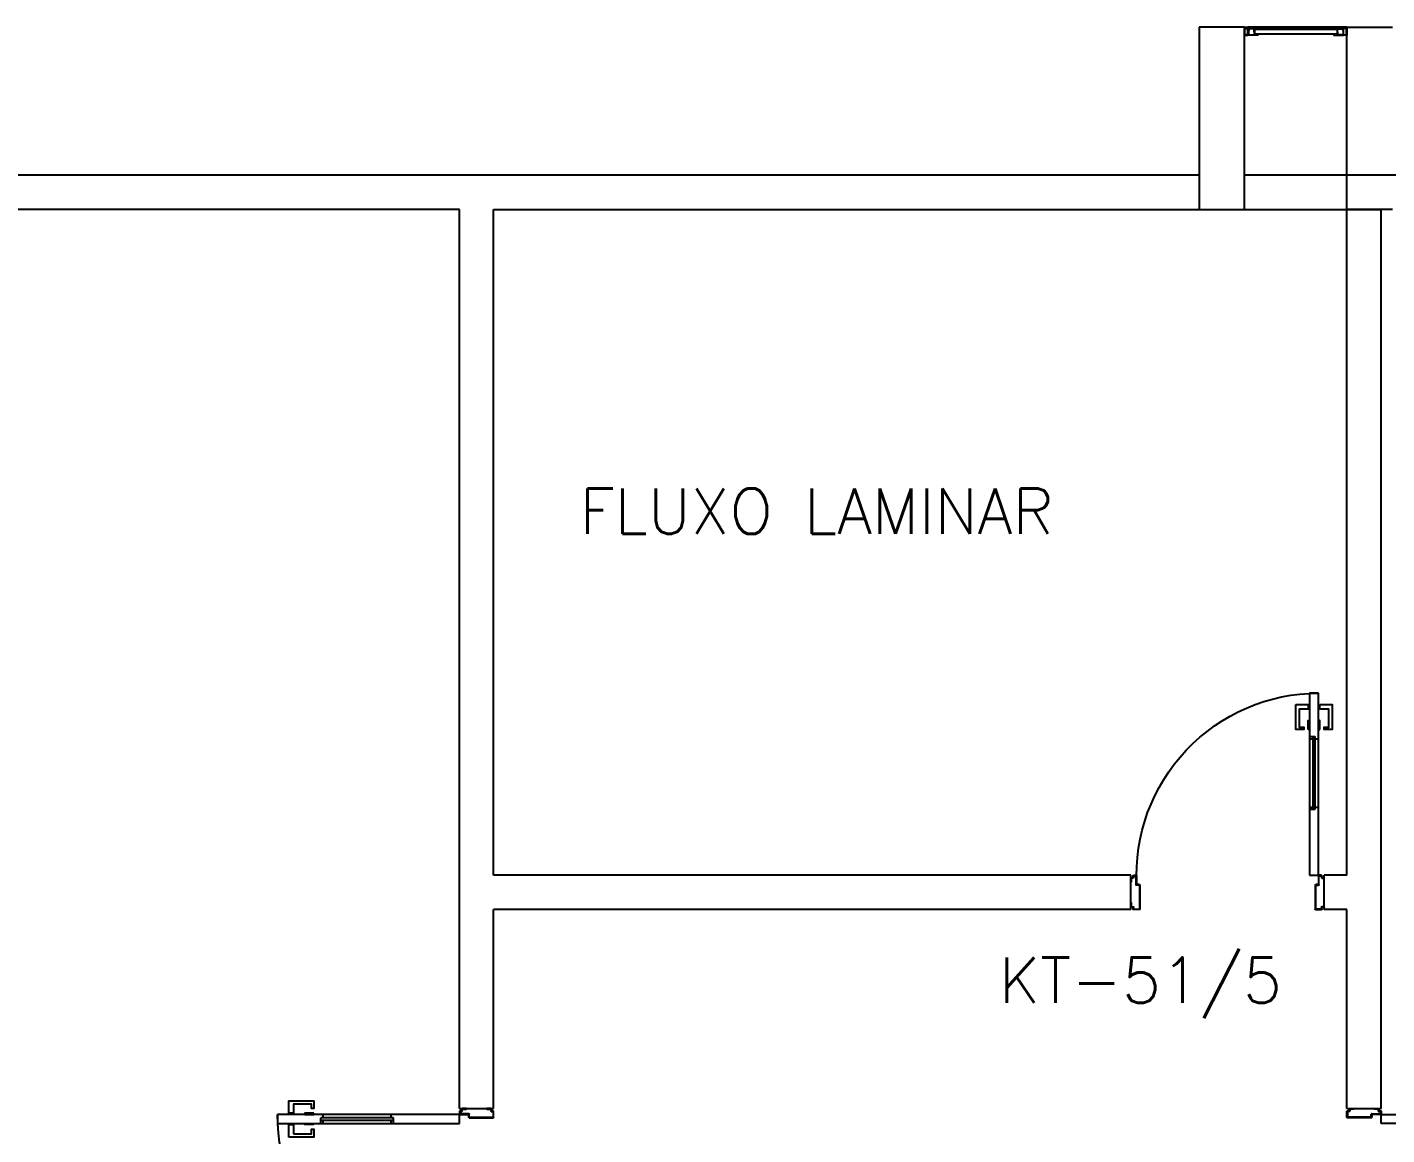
# Model space of a CAD drawing. Header units: millimetres. Extents: x 2686 to 2939, y 1294 to 1441.
# Drawn here: x 2858.32 to 2864.3, y 1426.79 to 1431.65 of the extents above; entities that cross this region are included whole.
import ezdxf

# ---------------------------------------------------------------- set-up
doc = ezdxf.new("R2010")
doc.units = ezdxf.units.MM
doc.linetypes.add('HIDDEN', pattern=[0.375, 0.25, -0.125])
for name, color, linetype in [('AR-ALV', 2, 'Continuous'), ('AR-ESQ', 1, 'Continuous'), ('AR-ESTC', 3, 'Continuous'), ('AR-PORTA', 1, 'Continuous'), ('DT-ESQ-BAGUETE-C', 1, 'Continuous'), ('DT-ESQ-PERFIL CADEIRA-C', 2, 'Continuous'), ('DT-ESQ-PERFIL CADEIRA-V', 2, 'Continuous'), ('DT-ESQ-VENEZIANA-C', 1, 'Continuous'), ('DT-ESQ-VENEZIANA-V', 1, 'Continuous'), ('ENDEREÇO', 2, 'Continuous'), ('maçaneta', 1, 'Continuous'), ('mov', 1, 'Continuous'), ('PM-PERFIL U-C', 2, 'Continuous'), ('PM-VIDRO', 2, 'Continuous'), ('pm1', 2, 'Continuous'), ('pm2', 2, 'Continuous'), ('PROJ', 1, 'HIDDEN'), ('TEXTO', 2, 'Continuous')]:
    doc.layers.add(name, color=color, linetype=linetype)
doc.styles.add('UNB-100', font='simplex.shx', dxfattribs={"height": 0.2})
doc.styles.add('UNB1-100', font='simplex.shx', dxfattribs={"height": 0.2})

# ---------------------------------------------------------------- blocks, each defined once
blk = doc.blocks.new('EF01-P')
at = {"layer": 'DT-ESQ-BAGUETE-C', "ltscale": 0.1}
for points in [[(0.0015, 0.035), (0.015, 0.035), (0.015, 0.0335), (0.0015, 0.0335), (0.0015, 0.005), (0.015, 0.005), (0.015, 0.0035), (0.0015, 0.0035, -0.414214), (0, 0.005), (0, 0.0335, -0.414214)], [(0.4485, 0.035), (0.435, 0.035), (0.435, 0.0335), (0.4485, 0.0335), (0.4485, 0.005), (0.435, 0.005), (0.435, 0.0035), (0.4485, 0.0035, 0.414214), (0.45, 0.005), (0.45, 0.0335, 0.414214)]]:
    blk.add_lwpolyline(points, format="xyb", close=True, dxfattribs=at)
at = {"layer": 'DT-ESQ-PERFIL CADEIRA-C', "ltscale": 0.1}
for points in [[(0.01, 0.0015), (0.01, 0.003), (0.0015, 0.003, 1), (0.0015, 0), (0.015, 0, 0.414214), (0.0165, 0.0015), (0.0165, 0.0335), (0.043, 0.0335)], [(0.043, 0.0065), (0.018, 0.0065), (0.018, 0.0165), (0.0165, 0.0165), (0.0165, 0.0065, 0.414214), (0.018, 0.005), (0.043, 0.005), (0.0565, 0.005, 1), (0.0565, 0.008), (0.043, 0.008), (0.043, 0.02), (0.043, 0.032), (0.0565, 0.032, 1), (0.0565, 0.035), (0.043, 0.035), (0.0165, 0.035, 0.414214), (0.015, 0.0335), (0.015, 0.0015), (0.0015, 0.0015)], [(0.0415, 0.02), (0.0415, 0.032, -0.414214), (0.043, 0.0335), (0.0565, 0.0335)], [(0.0415, 0.02), (0.0415, 0.008, 0.414214), (0.043, 0.0065), (0.0565, 0.0065)], [(0.407, 0.0065), (0.432, 0.0065), (0.432, 0.0165), (0.4335, 0.0165), (0.4335, 0.0065, -0.414214), (0.432, 0.005), (0.407, 0.005), (0.3935, 0.005, -1), (0.3935, 0.008), (0.407, 0.008), (0.407, 0.02), (0.407, 0.032), (0.3935, 0.032, -1), (0.3935, 0.035), (0.407, 0.035), (0.4335, 0.035, -0.414214), (0.435, 0.0335), (0.435, 0.0015), (0.4485, 0.0015)], [(0.4085, 0.02), (0.4085, 0.032, 0.414214), (0.407, 0.0335), (0.3935, 0.0335)], [(0.4085, 0.02), (0.4085, 0.008, -0.414214), (0.407, 0.0065), (0.3935, 0.0065)], [(0.44, 0.0015), (0.44, 0.003), (0.4485, 0.003, -1), (0.4485, 0), (0.435, 0, -0.414214), (0.4335, 0.0015), (0.4335, 0.0335), (0.407, 0.0335)]]:
    blk.add_lwpolyline(points, format="xyb", dxfattribs=at)
at = {"layer": 'DT-ESQ-PERFIL CADEIRA-V', "ltscale": 0.1}
blk.add_line((0.015, 0), (0.435, 0), dxfattribs=at)
at = {"layer": 'DT-ESQ-VENEZIANA-C', "ltscale": 0.1}
for p, q in [((0.043, 0.0105), (0.407, 0.0105)), ((0.043, 0.009), (0.407, 0.009))]:
    blk.add_line(p, q, dxfattribs=at)
at = {"layer": 'DT-ESQ-VENEZIANA-V', "ltscale": 0.1}
blk.add_line((0.043, 0.031), (0.407, 0.031), dxfattribs=at)
blk = doc.blocks.new('PM3V')
at = {"layer": 'maçaneta'}
for points in [[(0.02, 0.9), (-0.035, 0.9), (-0.035, 0.79), (0, 0.79), (0, 0.8), (-0.02, 0.8), (-0.02, 0.8785, -0.414214), (-0.0185, 0.88), (0.02, 0.88)], [(0.125, 0.9), (0.07, 0.9), (0.07, 0.88), (0.1085, 0.88, -0.414214), (0.11, 0.8785), (0.11, 0.8), (0.09, 0.8), (0.09, 0.79), (0.125, 0.79)]]:
    blk.add_lwpolyline(points, format="xyb", close=True, dxfattribs=at)
for points in [[(0.02, 0.79), (0.02, 0.83), (0.025, 0.83), (0.025, 0.79)], [(0.07, 0.79), (0.07, 0.83), (0.065, 0.83), (0.065, 0.79)]]:
    blk.add_lwpolyline(points, close=True, dxfattribs=at)
at = {"layer": 'mov'}
blk.add_arc((0.025, 0.15), 0.8, 356.84716, 90, dxfattribs=at)
at = {"layer": 'PM-PERFIL U-C'}
for p, q in [((0, 0.12), (0, 0.1385)), ((0.002, 0.12), (0, 0.12)), ((0.0015, 0.14), (0.01, 0.14)), ((0.002, 0.138), (0.002, 0.12)), ((0.0105, 0.138), (0.002, 0.138)), ((0.01, 0.14), (0.01, 0.1485)), ((0.0115, 0.15), (0.0235, 0.15)), ((0.012, 0.148), (0.012, 0.1395)), ((0.023, 0.148), (0.012, 0.148)), ((0.023, 0.1085), (0.023, 0.148)), ((0.025, 0.1485), (0.025, 0.109)), ((0.825, 0.1485), (0.825, 0.109)), ((0.8385, 0.15), (0.8265, 0.15)), ((0.827, 0.148), (0.838, 0.148)), ((0.827, 0.1085), (0.827, 0.148)), ((0.838, 0.148), (0.838, 0.1395)), ((0.8395, 0.138), (0.848, 0.138)), ((0.84, 0.14), (0.84, 0.1485)), ((0.8485, 0.14), (0.84, 0.14)), ((0.848, 0.138), (0.848, 0.12)), ((0.848, 0.12), (0.85, 0.12)), ((0.85, 0.12), (0.85, 0.1385)), ((0.038, 0.107), (0.0245, 0.107)), ((0.0385, 0.109), (0.025, 0.109)), ((0.038, 0.107), (0.038, 0.002)), ((0.04, 0.1075), (0.04, 0.0015)), ((0.81, 0.1075), (0.81, 0.0015)), ((0.8115, 0.109), (0.825, 0.109)), ((0.812, 0.107), (0.8255, 0.107)), ((0.812, 0.107), (0.812, 0.002)), ((0, 0.03), (0.002, 0.03)), ((0, 0.0115), (0, 0.03)), ((0.01, 0.01), (0.0015, 0.01)), ((0.002, 0.03), (0.002, 0.012)), ((0.002, 0.012), (0.0105, 0.012)), ((0.01, 0.0015), (0.01, 0.01)), ((0.0385, 0), (0.0115, 0)), ((0.012, 0.0105), (0.012, 0.002)), ((0.012, 0.002), (0.038, 0.002)), ((0.8115, 0), (0.8385, 0)), ((0.838, 0.002), (0.812, 0.002)), ((0.838, 0.0105), (0.838, 0.002)), ((0.848, 0.012), (0.8395, 0.012)), ((0.84, 0.0015), (0.84, 0.01)), ((0.84, 0.01), (0.8485, 0.01)), ((0.85, 0.03), (0.848, 0.03)), ((0.848, 0.03), (0.848, 0.012)), ((0.85, 0.0115), (0.85, 0.03))]:
    blk.add_line(p, q, dxfattribs=at)
for centre, start, end in [((0.0015, 0.1385), 90, 180), ((0.0115, 0.1485), 90, 180), ((0.0105, 0.1395), 270, 0), ((0.0235, 0.1485), 360, 90), ((0.8265, 0.1485), 90, 180), ((0.8395, 0.1395), 180, 270), ((0.8385, 0.1485), 0, 90), ((0.8485, 0.1385), 0, 90), ((0.0245, 0.1085), 180, 270), ((0.0385, 0.1075), 0, 90), ((0.8115, 0.1075), 90, 180), ((0.8255, 0.1085), 270, 0), ((0.0015, 0.0115), 180, 270), ((0.0115, 0.0015), 180, 270), ((0.0105, 0.0105), 0, 90), ((0.0385, 0.0015), 269.93864, 0), ((0.8115, 0.0015), 180, 270.06136), ((0.8395, 0.0105), 90, 180), ((0.8385, 0.0015), 270, 0), ((0.8485, 0.0115), 270, 0)]:
    blk.add_arc(centre, 0.0015, start, end, dxfattribs=at)
at = {"layer": 'PM-VIDRO', "color": 1}
for p, q in [((0.04, 0.45), (0.04, 0.75)), ((0.05, 0.75), (0.05, 0.45))]:
    blk.add_line(p, q, dxfattribs=at)
at = {"layer": 'pm1'}
for p, q in [((0.025, 0.95), (0.065, 0.95)), ((0.025, 0.75), (0.025, 0.95)), ((0.065, 0.95), (0.065, 0.76)), ((0.04, 0.75), (0.025, 0.75)), ((0.065, 0.76), (0.04, 0.76)), ((0.04, 0.75), (0.04, 0.76)), ((0.05, 0.76), (0.05, 0.75)), ((0.065, 0.75), (0.05, 0.75)), ((0.065, 0.76), (0.065, 0.75)), ((0.025, 0.15), (0.025, 0.45)), ((0.04, 0.45), (0.025, 0.45)), ((0.04, 0.44), (0.04, 0.45)), ((0.065, 0.44), (0.04, 0.44)), ((0.065, 0.45), (0.05, 0.45)), ((0.05, 0.45), (0.05, 0.44)), ((0.065, 0.45), (0.065, 0.44)), ((0.065, 0.44), (0.065, 0.15)), ((0.065, 0.15), (0.025, 0.15))]:
    blk.add_line(p, q, dxfattribs=at)
at = {"layer": 'pm2'}
for p, q in [((0.025, 0.45), (0.025, 0.75)), ((0.065, 0.75), (0.065, 0.45)), ((0.025, 0.15), (0.025, 0.109)), ((0.025, 0.109), (0.035, 0.109)), ((0.8252, 0.109), (0.8152, 0.109)), ((0.8152, 0), (0.8402, 0)), ((0.8402, 0.01), (0.8502, 0.01)), ((0.8402, 0), (0.8402, 0.01))]:
    blk.add_line(p, q, dxfattribs=at)

msp = doc.modelspace()

# ---------------------------------------------------------------- linework, layer by layer
at = {"layer": 'AR-ALV'}
for p, q in [((2863.4707, 1430.9999), (2858.3207, 1430.9999)), ((2864.1207, 1430.9999), (2863.6707, 1430.9999)), ((2864.1207, 1427.9249), (2864.1207, 1430.9999)), ((2860.2207, 1430.8499), (2857.6707, 1430.8499)), ((2860.2207, 1426.9001), (2860.2207, 1430.8499)), ((2860.3707, 1430.8499), (2864.2707, 1430.8499)), ((2860.3707, 1427.9249), (2860.3707, 1430.8499)), ((2864.2707, 1426.9001), (2864.2707, 1430.8499)), ((2863.1705, 1427.9249), (2860.3707, 1427.9249)), ((2863.1705, 1427.7749), (2863.1705, 1427.9249)), ((2864.1207, 1427.9249), (2864.0207, 1427.9249)), ((2864.0207, 1427.7749), (2864.0207, 1427.9249)), ((2860.3707, 1426.9001), (2860.3707, 1427.7749)), ((2863.1705, 1427.7749), (2860.3707, 1427.7749)), ((2864.1207, 1427.7749), (2864.0207, 1427.7749)), ((2864.1207, 1426.9001), (2864.1207, 1427.7749)), ((2860.2207, 1426.9001), (2860.3707, 1426.9001)), ((2864.1207, 1426.9001), (2864.2707, 1426.9001))]:
    msp.add_line(p, q, dxfattribs=at)
at = {"layer": 'AR-ESTC'}
for p, q in [((2863.6707, 1431.6499), (2863.4707, 1431.6499)), ((2863.4707, 1431.6499), (2863.4707, 1430.8499)), ((2863.6707, 1430.8499), (2863.6707, 1431.6499)), ((2864.1207, 1431.6499), (2864.3207, 1431.6499)), ((2864.1207, 1430.8499), (2864.1207, 1431.6499)), ((2863.4707, 1430.8499), (2863.6707, 1430.8499)), ((2864.3207, 1430.8499), (2864.1207, 1430.8499))]:
    msp.add_line(p, q, dxfattribs=at)
at = {"layer": 'PROJ', "ltscale": 4}
msp.add_line((2869.4707, 1430.9999), (2831.071, 1430.9999), dxfattribs=at)

# ---------------------------------------------------------------- block references
at = {"layer": 'AR-ESQ', "rotation": 180}
msp.add_blockref('EF01-P', (2864.1207, 1431.6499), dxfattribs=at)
at = {"layer": 'AR-PORTA', "xscale": -1}
msp.add_blockref('PM3V', (2864.0207, 1427.7749), dxfattribs=at)
at = {"layer": 'AR-PORTA', "xscale": -1, "rotation": 90}
msp.add_blockref('PM3V', (2860.3707, 1426.9001), dxfattribs=at)
at = {"layer": 'AR-PORTA', "rotation": 270}
msp.add_blockref('PM3V', (2864.1207, 1426.9001), dxfattribs=at)

# ---------------------------------------------------------------- texts
at = {"layer": 'ENDEREÇO', "style": 'UNB1-100'}
msp.add_text('KT-51/5', height=0.2, dxfattribs=at).set_placement((2862.5919, 1427.3644))
at = {"layer": 'TEXTO', "style": 'UNB-100'}
msp.add_text('FLUXO LAMINAR', height=0.2, dxfattribs=at).set_placement((2860.7484, 1429.4244))

doc.saveas('drawing.dxf')
